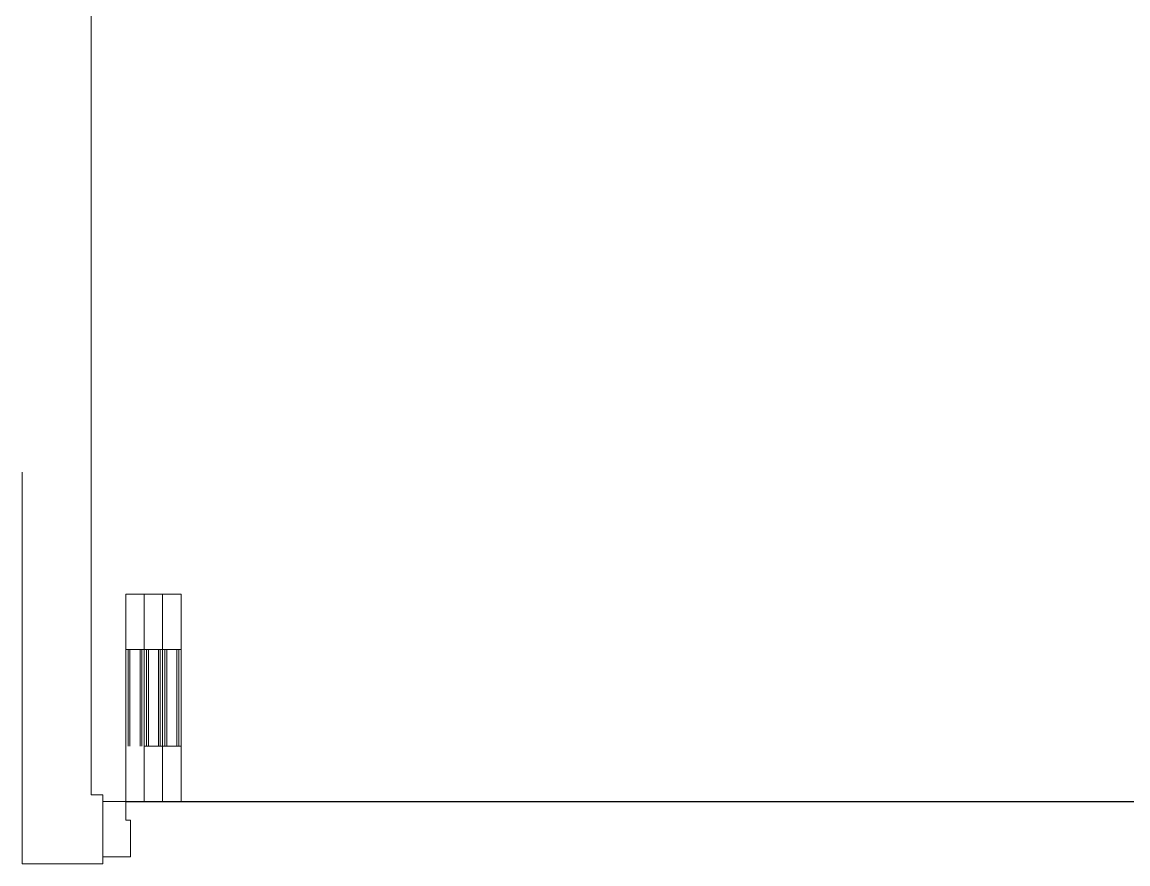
# Model space of a CAD drawing. Header units: metres. Extents: x 0 to 2861, y -1 to 1496.
# Drawn here: x 5.461 to 7.861, y 21.772 to 23.597 of the extents above; entities that cross this region are included whole.
import ezdxf

# ---------------------------------------------------------------- set-up
doc = ezdxf.new("R2010")
doc.units = ezdxf.units.M
doc.layers.add('ARS-KUSEN', color=25, linetype='Continuous', lineweight=9)
doc.layers.add('ARS_DINDING', color=1, linetype='Continuous', lineweight=15)
doc.layers.add('Default', color=18, linetype='Continuous')

msp = doc.modelspace()

# ---------------------------------------------------------------- linework, layer by layer
at = {"layer": 'ARS-KUSEN'}
for points in [[(5.6863, 22.2365), (5.6863, 22.3565)], [(5.6863, 22.3565), (5.7263, 22.3565)], [(5.7263, 22.3565), (5.6863, 22.3565)], [(5.6863, 22.3565), (5.6863, 21.9065)], [(5.7663, 22.3565), (5.7263, 22.3565)], [(5.7263, 22.3565), (5.7263, 22.2365)], [(5.7263, 21.9065), (5.7263, 22.3565)], [(5.7263, 22.3565), (5.7663, 22.3565)], [(5.7263, 22.3565), (5.7263, 22.2365)], [(5.7263, 21.9065), (5.7263, 22.3565)], [(5.7663, 22.2365), (5.7663, 22.3565)], [(5.7663, 22.3565), (5.8063, 22.3565)], [(5.8063, 22.3565), (5.7663, 22.3565)], [(5.7663, 22.3565), (5.7663, 21.9065)], [(5.7663, 22.2365), (5.7663, 22.3565)], [(5.7663, 22.3565), (5.7663, 21.9065)], [(5.8063, 22.3565), (5.8063, 22.2365)], [(5.8063, 21.9065), (5.8063, 22.3565)], [(5.7263, 22.2365), (5.6863, 22.2365)], [(5.6913, 22.0265), (5.6913, 22.2365)], [(5.6953, 22.0265), (5.6953, 22.2365)], [(5.7173, 22.0265), (5.7173, 22.2365)], [(5.7213, 22.0265), (5.7213, 22.2365)], [(5.7263, 22.2365), (5.7663, 22.2365)], [(5.7313, 22.0265), (5.7313, 22.2365)], [(5.7353, 22.0265), (5.7353, 22.2365)], [(5.7573, 22.0265), (5.7573, 22.2365)], [(5.7613, 22.0265), (5.7613, 22.2365)], [(5.8063, 22.2365), (5.7663, 22.2365)], [(5.7713, 22.0265), (5.7713, 22.2365)], [(5.7753, 22.0265), (5.7753, 22.2365)], [(5.7973, 22.0265), (5.7973, 22.2365)], [(5.8013, 22.0265), (5.8013, 22.2365)], [(5.7663, 22.0265), (5.7263, 22.0265)], [(5.7263, 22.0265), (5.7263, 21.9065)], [(5.7663, 21.9065), (5.7663, 22.0265)], [(5.7663, 22.0265), (5.8063, 22.0265)], [(5.7663, 21.9065), (5.7663, 22.0265)], [(5.8063, 22.0265), (5.8063, 21.9065)], [(5.6363, 21.9065), (5.6863, 21.9065)], [(5.6363, 21.7865), (5.6363, 21.9065)], [(5.6863, 21.9065), (5.7263, 21.9065)], [(5.6863, 21.9065), (5.6863, 21.8665)], [(5.7263, 21.9065), (5.7663, 21.9065)], [(5.7663, 21.9065), (5.7263, 21.9065)], [(5.8063, 21.9065), (5.7663, 21.9065)], [(5.7663, 21.9065), (5.8063, 21.9065)], [(5.6863, 21.8665), (5.6963, 21.8665)], [(5.6963, 21.8665), (5.6963, 21.7865)], [(5.6963, 21.7865), (5.6363, 21.7865)]]:
    msp.add_lwpolyline(points, dxfattribs=at)
at = {"layer": 'ARS_DINDING', "color": 251}
for points in [[(5.6113, 26.7715), (5.6113, 21.9215)], [(5.6113, 22.6215), (5.6113, 22.7715)], [(5.4613, 22.6215), (5.4613, 21.7715), (5.6363, 21.7715), (5.6363, 21.9215), (5.6113, 21.9215)]]:
    msp.add_lwpolyline(points, dxfattribs=at)
at = {"layer": 'Default', "color": 2}
msp.add_lwpolyline([(5.6863, 21.9065), (8.3863, 21.9065)], dxfattribs=at)

doc.saveas('drawing.dxf')
